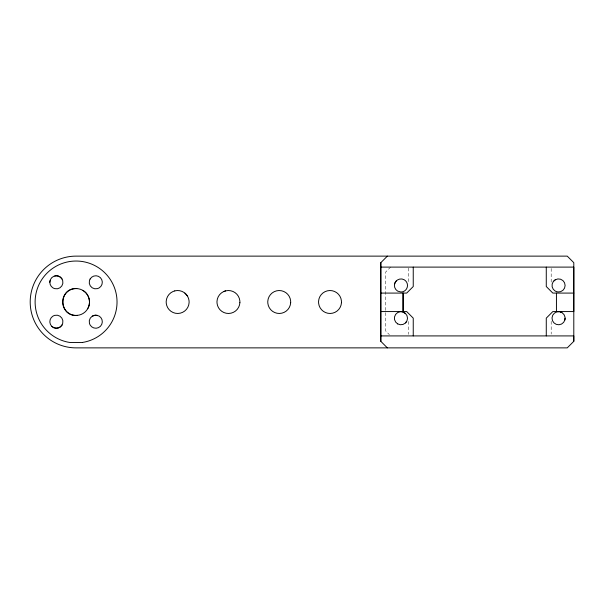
<?xml version="1.0" encoding="UTF-8"?>
<svg xmlns="http://www.w3.org/2000/svg" width="604" height="604" viewBox="0 0 604 604"><rect width="100%" height="100%" fill="white"/><g stroke="black" fill="none" stroke-linecap="round" stroke-linejoin="round"><path stroke-width="0.45" stroke-dasharray="3.02 2.27" d="M551.188 282.083L551.188 268.04M390.637 267.104L385.722 272.019L385.722 331L389.406 334.684M551.188 321.381L551.188 334.095M408.327 268.04L408.327 282.083M408.327 321.479L408.327 334.337"/><path stroke-width="0.91" d="M387.36 347.874L380.807 341.32L380.807 262.68L387.36 256.126M413.242 335.915L413.242 318.127L406.688 311.573L380.807 311.573M546.273 267.104L546.273 286.53L552.826 293.083L573.8 293.083M546.273 335.915L546.273 318.127L552.826 311.573L573.8 311.573L573.8 262.68L567.247 256.126L76.074 256.126A45.874 45.874 0 0 0 30.2 302A45.874 45.874 0 0 0 76.074 347.874L567.247 347.874L573.8 341.32L573.8 335.915L380.807 335.915M49.822 282.31L50.049 280.611M564.891 319.916A6.553 6.553 0 0 0 556.865 311.891A6.553 6.553 0 0 0 553.928 322.853A6.553 6.553 0 0 0 564.891 319.916L565.117 318.217M62.053 324.967L62.71 323.389A6.553 6.553 0 0 0 54.685 315.363L53.099 316.02A6.553 6.553 0 0 0 51.748 326.326C54.624 329.316 60.045 328.606 62.053 324.967A6.553 6.553 0 0 1 51.748 326.326M394.623 283.759C395.628 279.728 400.679 277.636 404.235 279.78A6.553 6.553 0 0 1 407.285 287.149L406.628 288.727A6.553 6.553 0 0 1 402.649 291.785L400.958 292.004L397.681 291.128A6.553 6.553 0 0 1 396.322 280.822M87.701 308.735C91.415 302.589 89.09 293.861 82.808 290.373M405.586 322.853L406.628 321.502M553.928 280.822L555.287 279.78A6.553 6.553 0 0 1 565.117 285.45A6.553 6.553 0 0 1 555.287 291.128A6.553 6.553 0 0 1 555.287 279.78M92.487 316.02L95.764 315.145L99.041 316.02A6.553 6.553 0 0 1 100.4 326.326A6.553 6.553 0 0 1 90.094 324.967L89.437 323.389A6.553 6.553 0 0 1 97.463 315.363M223.842 291.49L225.541 290.901M54.685 275.975C58.067 275.047 61.819 277.213 62.71 280.611A6.553 6.553 0 0 1 54.685 288.637L53.099 287.98A6.553 6.553 0 0 1 51.748 277.674A6.553 6.553 0 0 1 62.053 279.033M76.799 288.584C57.931 287.428 58.679 317.447 77.455 315.363M380.807 267.104L573.8 267.104L573.8 341.32M380.807 293.083L406.688 293.083L413.242 286.53L413.242 267.104M560.255 311.891L561.841 312.54M402.657 311.891L405.594 313.589M184.93 293.136L187.308 295.817M556.435 293.083L556.435 311.573M380.807 262.68L380.807 341.32M403.087 293.083L403.087 311.573L403.087 293.083M90.094 279.033L89.437 280.611A6.553 6.553 0 0 0 97.463 288.637L99.041 287.98A6.553 6.553 0 0 0 100.4 277.674A6.553 6.553 0 0 0 90.094 279.033M174.752 290.901L173.054 291.49A11.468 11.468 0 0 0 166.198 301.321L166.236 303.125A11.468 11.468 0 0 0 177.87 313.468A11.468 11.468 0 0 0 189.097 302.679L189.067 300.875A11.468 11.468 0 0 0 174.752 290.901M82.484 342.453L69.664 342.453A40.959 40.959 0 0 1 41.721 279.69A40.959 40.959 0 0 1 110.426 279.69A40.959 40.959 0 0 1 82.484 342.453M341.464 302.679L341.426 300.875A11.468 11.468 0 0 0 329.792 290.532A11.468 11.468 0 0 0 318.565 301.321L318.602 303.125A11.468 11.468 0 0 0 330.237 313.468A11.468 11.468 0 0 0 341.464 302.679M290.675 302.679L290.637 300.875A11.468 11.468 0 0 0 279.003 290.532A11.468 11.468 0 0 0 267.776 301.321L267.814 303.125A11.468 11.468 0 0 0 279.448 313.468A11.468 11.468 0 0 0 290.675 302.679M239.886 302.679L239.848 300.875A11.468 11.468 0 0 0 228.214 290.532A11.468 11.468 0 0 0 216.987 301.321L217.025 303.125A11.468 11.468 0 0 0 228.659 313.468A11.468 11.468 0 0 0 239.886 302.679M397.674 323.895A6.553 6.553 0 0 0 407.511 318.225A6.553 6.553 0 0 0 397.681 312.54A6.553 6.553 0 0 0 397.674 323.895M68.743 313.257A13.431 13.431 0 0 0 89.49 302.725A13.431 13.431 0 0 0 69.989 290.018A13.431 13.431 0 0 0 68.743 313.257"/></g></svg>
